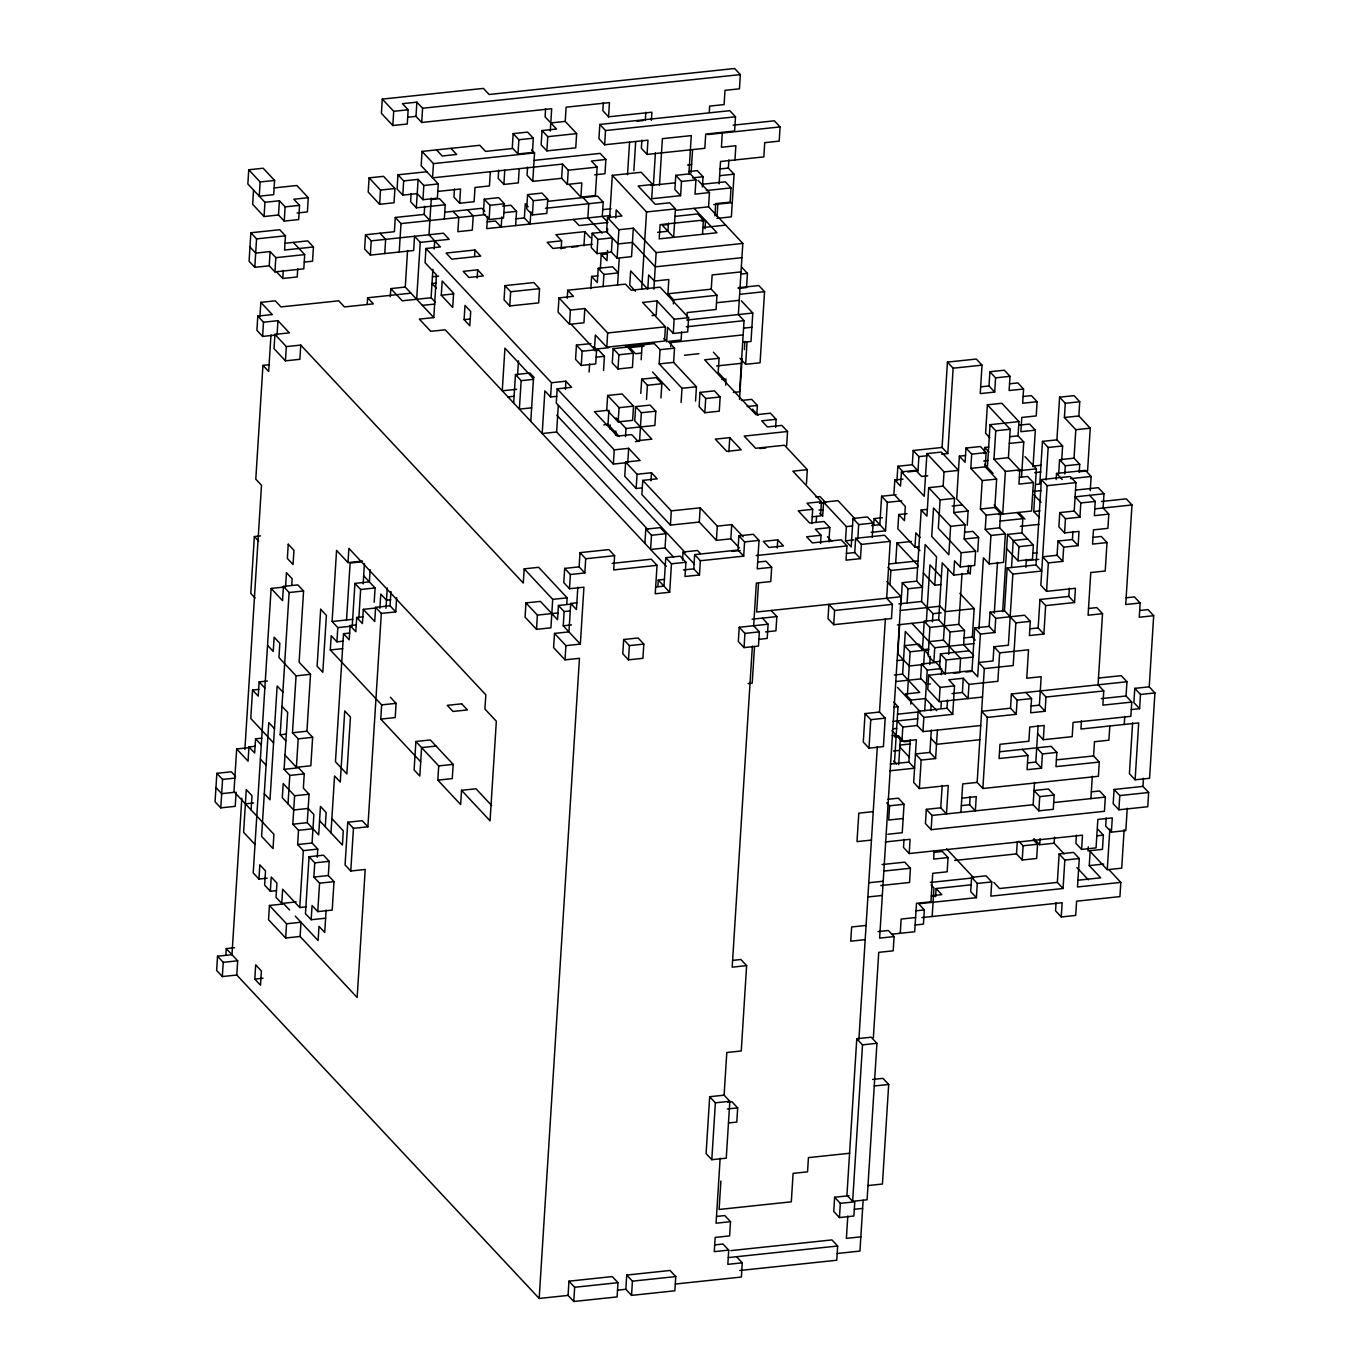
<?xml version="1.0" encoding="UTF-8"?>
<svg xmlns="http://www.w3.org/2000/svg" width="1370" height="1370" viewBox="0 0 1370 1370"><rect width="100%" height="100%" fill="white"/><g stroke="black" fill="none" stroke-linecap="round" stroke-linejoin="round"><path stroke-width="1.5" d="M248.741 169.76L260.146 181.97L259.255 196.201L273.709 194.66L274.599 180.446L263.177 168.236L248.741 169.76L247.85 183.991L264.958 202.298L264.067 216.528L278.504 214.987L284.224 221.101L298.66 219.56L299.55 205.346L293.848 199.232L308.284 197.708L307.394 211.939L297.084 213.035M235.589 776.379L231.307 771.789L216.854 773.331L215.073 801.775L220.775 807.872L235.212 806.348L236.119 792.117M304.294 262.081L312.548 261.208L313.456 246.977L284.566 250.042L285.457 235.811L279.754 229.715L250.864 232.763L249.083 261.225L254.786 267.321L269.222 265.797L274.925 271.894L303.815 268.828L304.705 254.614L293.3 242.404M253.553 190.087L252.662 204.318L264.067 216.528M220.775 807.872L222.556 779.427L216.854 773.331M254.786 267.321L256.567 238.877L250.864 232.763M241.822 798.231L231.975 954.702L217.539 956.226L216.631 970.457L222.334 976.553L236.787 975.029L539.181 1298.452L568.071 1295.404L573.773 1301.5L617.099 1296.91L617.99 1282.68L612.287 1276.583L568.961 1281.173L568.071 1295.404M257.8 316.093L256.909 330.324L262.612 336.421L277.065 334.897L277.956 320.666L263.502 322.207L257.8 316.093L272.253 314.569L260.831 302.359L275.284 300.835L280.987 306.931L338.75 300.818L344.452 306.931L373.342 303.866L367.639 297.769L410.966 293.18M259.94 316.59L260.831 302.359M222.334 976.553L223.242 962.339L217.539 956.226M249.032 747.643L236.667 748.962L233.979 791.637L273.914 834.347L273.024 848.578L261.601 836.368L268.777 722.572L274.479 728.669M262.612 336.421L263.502 322.207M225.879 954.702L226.273 948.605L234.527 947.732M269.154 364.711L262.954 365.362L255.796 479.175L261.499 485.271L244.887 749.458M269.222 265.797L270.113 251.566L255.676 253.09L249.974 246.994M260.54 535.91L254.358 536.56L250.778 593.467L255.06 598.039M270.969 334.897L268.674 371.475L262.954 365.362M274.925 271.894L275.832 257.663L270.113 251.566M278.504 214.987L279.411 200.773L264.958 202.298M255.162 746.273L248.963 746.941L248.073 761.155L236.667 748.962M258.742 689.384L252.542 690.035L250.761 718.479L273.572 742.9M274.925 334.4L274.034 348.631L285.44 360.841L299.876 359.3L300.766 345.086L286.33 346.61L274.925 334.4L289.361 332.876L277.956 320.666M236.787 975.029L237.678 960.798L226.273 948.605M284.224 221.101L285.114 206.87L279.411 200.773M297.735 268.828L297.221 276.963L282.768 278.487L283.282 270.352M251.087 809.944L251.994 795.713L246.275 789.617L243.603 832.292L255.008 844.485M261.756 738.156L255.573 738.807L254.666 753.038L248.963 746.941M267.407 681.044L259.153 681.917L258.245 696.131L252.542 690.035M291.776 584.887L292.152 578.791L286.45 572.677L285.559 586.908L271.123 588.432L253.21 872.947L258.93 879.043L267.184 878.17M285.44 360.841L286.33 346.61M258.93 879.043L259.82 864.812L265.523 870.926L264.633 885.14L270.335 891.254L276.517 890.586M254.803 979.105L255.693 964.891L261.396 970.987L260.505 985.218L254.803 979.105L263.04 978.231M284.994 755.093L296.399 767.303L310.836 765.779L312.634 737.317L306.931 731.22L310.51 674.314L299.105 662.121L303.575 590.984L297.872 584.887L283.419 586.411L282.528 600.642L271.123 588.432M289.584 910.04L283.881 903.943L269.445 905.467L268.537 919.698L285.662 938.005L300.099 936.481L357.159 997.497L365.208 869.471L350.771 871.012L345.069 864.898L347.757 822.223L362.194 820.698L367.896 826.795L353.46 828.336L347.757 822.223M270.335 891.254L271.226 877.023L276.928 883.119L276.038 897.35L281.74 903.446L296.194 901.922M285.885 740.879L280.182 734.765L289.121 592.525L283.419 586.411M288.008 803.882L289.806 775.42L284.104 769.323L287.683 712.417L281.963 706.321M281.74 903.446L282.648 889.233L299.756 907.539L305.955 906.889M296.399 767.303L298.198 738.858L292.478 732.744L296.074 675.855L278.949 657.549L279.84 643.318L274.137 637.221L273.246 651.435L267.544 645.338M285.662 938.005L286.553 923.774L269.445 905.467M299.756 907.539L303.335 850.633L297.632 844.537L298.523 830.306L292.82 824.209L294.618 795.747L283.196 783.554L282.306 797.768L293.711 809.978L308.164 808.454L313.867 814.551L312.069 842.995L317.789 849.109L317.275 857.243M284.104 769.323L298.54 767.799L304.243 773.896L303.352 788.127L309.055 794.223L307.257 822.668L318.679 834.878L320.46 806.433L326.163 812.53L325.272 826.761M300.099 936.481L301.006 922.25L286.553 923.774M311.161 919.732L312.069 905.519L317.772 911.615L332.208 910.091L334.006 881.646L328.303 875.533L329.194 861.319L323.491 855.205L309.038 856.729L305.459 913.636L311.161 919.732L325.615 918.208M317.772 911.615L319.552 883.17L313.85 877.057L314.757 862.843L309.038 856.729M420.71 761.823L380.757 719.096L381.665 704.882L330.307 649.962L331.197 635.731L336.917 641.828L343.099 641.177M336.917 641.828L337.808 627.614L332.105 621.5L336.575 550.38L347.98 562.59L362.433 561.049M429.889 220.519L424.169 214.422L395.296 217.47L394.389 231.701L365.516 234.767L364.608 248.98L370.328 255.094L413.654 250.504L414.545 236.274L420.248 242.37L416.668 299.276M369.095 177.86L368.205 192.091L379.61 204.284L394.046 202.76L394.937 188.529L383.531 176.336L369.095 177.86L380.5 190.07L379.61 204.284M326.128 910.091L324.724 932.439L319.005 926.343L318.114 940.556L295.286 916.153M330.975 832.857L334.554 775.968L340.274 782.064L344.743 710.944L350.446 717.041L346.867 773.947L335.462 761.737L343.51 633.711L349.692 633.06M347.98 562.59L348.888 548.36L485.819 694.813L484.929 709.043L496.334 721.236L490.066 820.818L461.536 790.302L475.989 788.778L491.676 805.56M346.541 619.976L350.121 563.07L362.502 561.769M367.246 303.866L367.639 297.769M370.328 255.094L371.219 240.863L365.516 234.767M709.266 112.203L709.66 106.106L724.096 104.582L724.987 90.351L739.44 88.827L740.331 74.597L734.628 68.5L489.107 94.496L483.404 88.399L382.298 99.102L381.408 113.333L392.813 125.526L407.267 124.002L408.157 109.771L402.455 103.675L416.891 102.151L422.594 108.247L421.703 122.478L551.682 108.709L550.278 131.058M356.303 624.925L350.103 625.593L349.213 639.807L343.51 633.711M370.14 569.68L369.369 581.873L354.933 583.397L352.244 626.073L337.808 627.614M362.896 616.808L356.714 617.459L355.823 631.69L350.103 625.593M358.854 617.956L360.635 589.511L354.933 583.397M363.153 583.894L364.437 563.584M384.764 253.553L385.655 239.339L379.952 233.225M392.813 125.526L393.721 111.312L382.298 99.102M375.688 608.023L363.307 609.342L362.416 623.573L356.714 617.459M350.771 871.012L353.46 828.336M390.296 296.725L390.81 288.608L405.263 287.066L433.793 317.583L419.34 319.107L430.762 331.317L445.199 329.793L666.282 566.255M426.858 171.747L397.968 174.795L397.077 189.026L402.78 195.122L417.233 193.598L422.936 199.695L437.373 198.17L438.263 183.94L421.155 165.633L422.046 151.419L479.825 145.288L485.528 151.402L512.346 148.559M374.181 602.201L375.089 587.97L363.666 575.777M375.62 607.321L381.322 613.417L395.759 611.893L390.056 605.797L375.62 607.321L374.729 621.552L363.307 609.342M399.201 252.029L400.999 223.584L395.296 217.47M402.78 195.122L403.688 180.909L397.968 174.795M379.884 608.297L380.791 594.083L386.494 600.18L390.621 599.735M367.896 826.795L381.322 613.417M405.263 287.066L407.558 250.487M411.137 193.598L410.623 201.715L416.326 207.829L445.216 204.764L444.325 218.994M421.703 122.478L416 116.364L416.891 102.151M385.98 608.314L387.265 587.987M390.056 605.797L390.964 591.566M416.326 207.829L418.124 179.367L403.688 180.909M395.759 611.893L396.666 597.663M422.936 199.695L423.827 185.481L418.124 179.367M424.169 214.422L424.683 206.288M390.399 697.244L396.101 703.341L395.211 717.572L380.757 719.096M431.293 198.17L428.981 234.75L440.404 246.942L425.95 248.484L425.06 262.697L436.465 274.908L433.793 317.583M422.046 151.419L433.468 163.612L432.56 177.843L562.539 164.075L568.259 170.188L567.351 184.402L581.805 182.878L580.897 197.109L595.351 195.567L597.132 167.123L591.429 161.026L605.865 159.485L604.975 173.716L594.666 174.812M435.386 302.325L431.105 297.752L432.903 269.291M434.187 248.98L434.684 240.846M441.277 295.235L442.185 281.004L453.59 293.214L452.699 307.445L441.277 295.235L453.658 293.933M415.898 741.495L438.708 765.899L437.818 780.129L452.271 778.588L453.162 764.374L430.334 739.954L415.898 741.495L414.1 769.94L419.802 776.037L421.6 747.592L436.037 746.068M454.463 189.009L453.949 197.126L459.652 203.239L474.106 201.698L474.996 187.484L489.433 185.943L490.34 171.73M459.652 203.239L460.56 189.009L437.852 191.406M464.105 319.638L464.995 305.424L470.698 311.521L469.807 325.752L464.105 319.638L470.287 318.987M474.602 256.087L474.979 249.991L446.106 253.056L451.809 259.153L480.699 256.087L474.979 249.991M477.154 277.956L477.668 269.822L463.214 271.363L468.917 277.459L483.37 275.935L477.668 269.822M484.278 199.198L483.37 213.412L489.09 219.525L503.526 218.001L504.417 203.77L498.714 197.657L484.278 199.198L489.981 205.294L489.09 219.525M487.514 216.426L486.761 228.619L610.54 215.518M498.68 170.188L498.183 178.323L503.886 184.419L518.322 182.895L519.213 168.664M461.536 790.302L460.645 804.533L437.818 780.129M501.831 216.94L501.197 227.095L495.495 220.998L487.24 221.871M503.886 184.419L504.776 170.205M513.168 133.626L512.277 147.857L517.98 153.954L532.416 152.43L533.307 138.199L527.604 132.102L513.168 133.626L518.87 139.723L517.98 153.954M504.948 285.628L504.057 299.842L509.76 305.955L538.65 302.89L539.54 288.676L533.838 282.562L504.948 285.628L510.65 291.724L509.76 305.955M515.634 225.57L516.541 211.34L510.822 205.243L502.567 206.117M530.841 211.853L530.087 224.046L524.367 217.933L525.275 203.719L528.118 206.767M527.57 167.14L527.056 175.257L532.759 181.371L561.649 178.305L567.351 184.402M513.664 403.02L515.462 374.575L529.899 373.034L534.18 377.606M527.604 194.608L526.697 208.839L532.416 214.936L546.853 213.412L547.743 199.181L542.04 193.084L527.604 194.608L533.307 200.705L532.416 214.936M517.586 375.055L518.494 360.841M532.759 181.371L534.557 152.909L531.697 149.861M515.462 374.575L521.165 380.672L519.367 409.116L531.748 407.815M545.602 108.709L545.089 116.827L556.494 129.037L542.058 130.561L541.15 144.792L546.87 150.888L575.742 147.84L576.65 133.609L565.228 121.399L566.118 107.185L609.444 102.596L608.554 116.81L651.88 112.22L651.366 120.355M546.87 150.888L547.76 136.675L542.058 130.561M530.789 421.326L533.461 378.651L504.931 348.134L502.259 390.81L516.696 389.285M566.769 603.93L567.163 597.834L538.633 567.317L524.196 568.841L523.289 583.072L300.766 345.086M572.865 603.93L558.429 605.471L557.521 619.685L540.414 601.379L525.96 602.903L525.07 617.134L536.492 629.344L550.928 627.82L552.709 599.358L524.196 568.841M561.649 178.305L562.539 164.075M556.768 396.307L550.586 396.957L551.476 382.727L425.95 248.484M536.492 629.344L537.382 615.113L525.96 602.903M561.135 248.946L561.649 240.812L555.929 234.715L584.819 231.65L590.521 237.763M558.977 297.872L558.087 312.103L569.492 324.296L583.945 322.772L584.836 308.541L570.399 310.082L558.977 297.872L573.431 296.348L567.728 290.234L625.491 284.121L631.193 290.217L660.083 287.169L688.613 317.686L687.706 331.9L673.269 333.424L667.567 327.327L666.676 341.558L681.113 340.034L681.626 331.9M557.179 388.84L556.288 403.054L613.349 464.087L627.785 462.546L628.676 448.332L614.24 449.857L557.179 388.84L571.632 387.299L565.913 381.202L551.476 382.727M647.924 529.642L556.631 431.995L558.292 405.589M567.214 298.369L567.728 290.234M565.416 389.337L565.913 381.202M569.492 324.296L570.399 310.082M576.924 602.783L570.725 603.451L568.944 631.895L554.49 633.419L553.6 647.65L565.005 659.861L579.459 658.319L539.181 1298.452M590.881 343.596L576.445 345.12L575.554 359.351L581.257 365.447L595.693 363.923L596.601 349.692L593.741 346.644M583.928 245.881L584.819 231.65M564.68 568.396L570.382 574.51L584.819 572.968L579.116 566.872L564.68 568.396L563.789 582.627L569.492 588.723L583.928 587.199L580.349 644.106L565.913 645.63L554.49 633.419M580.349 644.106L563.224 625.799L564.132 611.568L558.429 605.471M581.257 365.447L582.147 351.217L576.445 345.12M565.005 659.861L565.913 645.63M569.492 588.723L570.382 574.51M741.923 257.663L655.271 266.842L632.443 242.421L618.007 243.963L606.585 231.753L592.148 233.277L591.258 247.508L596.96 253.604L611.397 252.08L617.116 258.176L631.553 256.652L633.334 228.208L618.897 229.732L607.492 217.522L621.929 215.998L616.226 209.901L615.712 218.018M599.82 124.447L598.93 138.678L604.632 144.775L647.959 140.185L647.068 154.416L704.831 148.302L705.721 134.072L734.611 131.006L735.502 116.793L729.799 110.679L599.82 124.447L605.523 130.544L604.632 144.775M590.83 288.642L591.6 276.449L597.799 275.798M603.365 102.579L602.851 110.713L608.554 116.81M589.1 372.041L589.614 363.906M596.96 253.604L597.851 239.39L592.148 233.277M577.832 587.199L576.428 609.547L570.725 603.451M579.116 566.872L580.007 552.641L608.896 549.593L614.599 555.689L613.709 569.92L657.035 565.331L655.237 593.775L669.69 592.251L671.471 563.789L665.769 557.693L680.222 556.169L685.925 562.265L685.017 576.496L699.471 574.972L700.361 560.741L694.658 554.627L737.985 550.055L743.687 556.151L700.361 560.741M598.21 268.332L603.913 274.428L618.349 272.904L612.647 266.79L598.21 268.332L597.303 282.545L591.6 276.449M547.966 201.304L597.474 196.064L603.194 202.161L602.286 216.391L608.006 222.488L579.116 225.553L573.413 219.457M608.896 347.672L594.46 349.196L595.351 334.982L606.773 347.175L664.536 341.061L665.426 326.831L642.598 302.427L657.052 300.903L674.16 319.21L673.269 333.424M600.334 268.811L601.242 254.597L607.424 253.929M584.819 572.968L585.726 558.754L580.007 552.641M603.142 286.621L603.913 274.428M606.585 231.753L607.492 217.522M607.355 232.66L607.612 228.584M607.578 250.539L606.944 260.694L601.242 254.597M609.616 218.018L612.304 175.343L641.194 172.277L652.599 184.488L651.709 198.719L680.599 195.653L681.489 181.439L675.787 175.326L690.223 173.802L695.926 179.898L695.035 194.129L709.472 192.605L708.581 206.819L742.814 243.432L738.344 314.569L744.047 320.666L739.577 391.786L733.378 392.454M603.536 370.517L604.444 356.286L598.724 350.189L594.597 350.617M611.397 252.08L612.304 237.849L597.851 239.39M606.773 347.175L607.663 332.961L584.836 308.541M607.646 395.468L606.756 409.698L618.161 421.892L632.615 420.367L633.505 406.136L622.1 393.943L607.646 395.468L619.069 407.678L618.161 421.892M617.116 258.176L618.897 229.732M619.411 436.619L607.989 424.409L608.896 410.178M613.178 348.648L612.27 362.879L617.99 368.975L632.426 367.451L633.317 353.22L627.614 347.124L613.178 348.648L618.88 354.761L617.99 368.975M617.579 285.097L619.24 258.673M609.873 428.964L610.129 424.905M627.511 174.709L629.566 142.206M613.349 464.087L614.24 449.857M615.575 435.061L615.832 431.002M633.865 170.651L635.646 142.206M641.862 140.185L641.365 148.302L647.068 154.416M625.491 436.619L626.004 428.485L616.02 417.816M645.287 120.355L645.801 112.22M628.676 448.332L640.098 460.526L625.645 462.067L624.754 476.28L636.159 488.491L642.359 487.84M573.773 1301.5L574.664 1287.269L568.961 1281.173M641.691 289.173L646.537 211.956L612.304 175.343M626.004 428.485L654.894 425.436L655.785 411.205L650.082 405.109L635.646 406.633L634.738 420.864L651.863 439.171L637.427 440.695L631.707 434.598L617.271 436.122L594.443 411.719L606.824 410.401M641.16 359.813L642.05 345.6M623.675 639.516L622.785 653.73L628.487 659.843L642.924 658.302L643.831 644.088L638.112 637.975L623.675 639.516L629.378 645.612L628.487 659.843M653.37 185.395L655.408 152.875M640.8 393.395L641.708 379.165L656.144 377.64L661.847 383.737L660.956 397.968M636.159 488.491L637.067 474.26L625.645 462.067M635.646 406.633L641.348 412.73L639.55 441.191L635.423 441.619M659.467 185.395L662.395 138.661L691.285 135.596L688.853 174.213M646.503 399.492L647.411 385.261L641.708 379.165M653.867 289.19L656.162 252.611L633.334 228.208M637.067 474.26L651.503 472.736L657.206 478.832L642.77 480.373L641.879 494.587L670.392 525.104L699.282 522.056L716.407 540.362L730.844 538.821L739.406 547.983M657.052 300.903L656.162 315.117L652.034 315.562M644.893 543.376L645.784 529.145L660.237 527.621L665.94 533.718L665.049 547.949L673.595 557.093M650.99 480.87L651.503 472.736M681.096 402.54L682.003 388.309L659.175 363.906L660.066 349.675L654.363 343.579L625.473 346.627M668.44 223.122L667.926 231.239L657.617 232.335M645.784 529.145L651.486 535.242L650.596 549.473L665.049 547.949M673.372 303.934L673.629 299.859L667.926 293.762L668.817 279.531L654.38 281.055L648.661 274.959L647.77 289.19L630.662 270.883L629.755 285.097L635.474 291.211M675.787 175.326L674.896 189.557L680.599 195.653M652.599 184.488L638.163 186.012L655.271 204.318L669.724 202.794L675.427 208.908L673.629 237.352L662.224 225.142L668.423 224.492M670.683 346.61L670.94 342.534L743.156 334.897M657.891 586.137L658.268 580.041L664.467 579.39M695.549 401.016L696.439 386.785L673.612 362.382L674.519 348.151L668.8 342.038M665.769 557.693L663.988 586.137L655.733 587.011M691.114 172.671L692.518 150.323M670.392 525.104L671.3 510.873L642.77 480.373M625.833 1289.273L626.724 1275.059L670.05 1270.469L675.77 1276.566L674.862 1290.797L631.536 1295.386L625.833 1289.273L617.579 1290.146M686.918 316.624L687.175 312.565L716.065 309.5L716.955 295.269L711.253 289.173L712.143 274.942L741.033 271.894M631.536 1295.386L632.426 1281.155L626.724 1275.059M702.399 186.902L703.05 176.747L697.33 170.651L689.076 171.524M702.519 234.287L703.409 220.073L697.707 213.96L675.016 216.374M682.534 560.159L683.048 552.024L697.501 550.5L700.344 553.548M705.036 228.687L705.55 220.553L701.423 220.998M700.001 392.402L699.111 406.616L704.814 412.73L719.267 411.188L720.158 396.975L714.455 390.861L700.001 392.402L705.721 398.499L704.814 412.73M714.934 215.861L715.688 203.668L730.141 202.143L731.032 187.913L725.329 181.816L702.639 184.214M699.471 574.972L693.768 568.858L694.658 554.627M717.058 216.357L717.829 204.164M719.113 183.837L720.517 161.489L763.843 156.899L764.734 142.668L779.188 141.144L780.078 126.913L774.375 120.817L733.104 125.184M722.298 133.027L721.408 147.258L735.861 145.734L734.954 159.947M699.282 522.056L700.173 507.825L671.3 510.873M716.938 218.378L731.374 216.854L734.063 174.178L728.361 168.082L728.874 159.947M713.376 352.176L719.079 358.272L718.188 372.503L723.891 378.599M725.638 385.193L726.031 379.096L721.904 379.524M716.407 540.362L717.298 526.131L700.173 507.825M728.874 451.843L729.782 437.629L715.328 439.153L726.751 451.364L741.187 449.822L729.782 437.629M730.844 538.821L731.734 524.607L717.298 526.131M739.509 399.355L742.06 358.717M741.735 267.253L747.438 273.366L746.547 287.58L738.293 288.453M744.389 349.607L744.903 341.472M738.207 287.751L758.843 285.559L764.546 291.673L760.076 362.793L745.64 364.317L747.044 341.969M741.375 300.835L752.781 313.028L751 341.49L742.745 342.363M737.985 550.055L738.875 535.824L753.329 534.3L759.031 540.396L757.233 568.841L771.67 567.317L770.779 581.548L756.343 583.072L753.654 625.747L759.357 631.844L758.466 646.075L744.03 647.599L738.327 641.503L739.218 627.272L768.09 624.223L767.2 638.437L758.946 639.31M724.113 1095.178L709.677 1096.702L706.098 1153.608L711.801 1159.705L726.254 1158.181L729.833 1101.274L724.113 1095.178L726.802 1052.503L741.256 1050.978L746.616 965.627L740.913 959.514L732.659 960.387M743.687 556.151L744.578 541.921L738.875 535.824M756.874 413.603L757.387 405.469L751.685 399.372L741.375 400.451M711.801 1159.705L715.38 1102.816L709.677 1096.702M744.03 647.599L744.92 633.385L739.218 627.272M720.158 1158.181L716.065 1223.204L730.501 1221.68L729.611 1235.894L715.174 1237.435L714.284 1251.649L728.72 1250.125L727.83 1264.356L742.266 1262.815L741.375 1277.045L675.359 1284.032M752.37 646.075L732.179 967.151L746.616 965.627M720.894 1181.026L719.096 1209.47L791.312 1201.815L793.093 1173.371L807.546 1171.847L808.437 1157.616L849.708 1153.249M754.51 646.554L752.216 683.133L748.088 683.579M758.483 583.569L756.685 612.013L901.118 596.721L879.626 938.125L894.079 936.6L893.171 950.814L878.735 952.356L873.358 1037.707M775.625 427.423L776.139 419.306L770.437 413.192L755.983 414.733L704.642 359.813L719.079 358.272M727.83 1102.199L731.957 1101.771L737.676 1107.868L736.769 1122.099L728.515 1122.972M777.235 547.983L777.732 539.848L763.296 541.373L768.998 547.486L783.452 545.945L777.732 539.848M786.654 445.729L787.544 431.499L781.842 425.402L767.405 426.926L761.686 420.83L776.139 419.306M771.122 610.489L776.841 616.586L775.934 630.817L765.624 631.895M806.451 483.867L807.341 469.653L784.513 445.233L755.623 448.298L744.218 436.088L787.544 431.499M811.793 523.546L812.684 509.315L806.981 503.218L821.418 501.694L820.527 515.908L812.273 516.781M816.195 522.501L816.571 516.404M820.562 543.393L821.075 535.259L815.356 529.163L829.809 527.621L828.901 541.852M855.12 518.956L837.995 500.649L823.558 502.173L822.668 516.404L819.808 513.356M833.713 624.686L834.604 610.472L828.901 604.358L828.011 618.589L833.713 624.686L891.476 618.572L892.367 604.358L886.664 598.245L890.243 541.356L884.54 535.242L855.651 538.307L854.76 552.538L860.463 558.635L846.026 560.159L846.917 545.928L841.214 539.831L812.324 542.897L806.622 536.783L821.075 535.259M872.228 537.263L873.135 523.049L867.433 516.935L852.979 518.476L851.198 546.921L845.495 540.825L846.386 526.594L823.558 502.173M857.791 538.804L858.682 524.573L852.979 518.476M860.463 558.635L861.37 544.404L855.651 538.307M873.735 524.693L874.128 518.596L882.383 517.723M834.638 1197.243L833.748 1211.457L839.45 1217.57L853.887 1216.029L854.777 1201.815L840.341 1203.339L834.638 1197.243L849.075 1195.702M879.506 712.058L865.069 713.582L863.271 742.026L868.974 748.14L883.427 746.599L885.208 718.154L879.506 712.058L885.397 618.572M896.066 494.724L881.612 496.248L879.831 524.693L871.577 525.566M730.861 1250.622L831.95 1239.918L837.652 1246.015L836.762 1260.246L739.8 1270.504M839.45 1217.57L840.341 1203.339M868.974 748.14L870.772 719.678L865.069 713.582M871.097 532.331L885.534 530.806L887.332 502.345L881.612 496.248M856.781 1038.734L846.934 1195.222L852.654 1201.319L867.09 1199.795L876.937 1043.306L871.234 1037.21L856.781 1038.734L862.501 1044.848L852.654 1201.319M847.807 1216.029L846.386 1238.377L860.839 1236.853M858.921 1039.231L877.331 746.599M903.07 479.123L894.815 479.997L893.925 494.228L905.33 506.438L904.44 520.651L898.737 514.555L906.991 513.681M889.986 584.699L890.877 570.468L888.034 567.42M896.956 480.493L897.847 466.262L912.3 464.738L918.003 470.835L907.676 471.931M895.672 563.327L896.939 542.999L911.393 541.475M898.737 514.555L897.847 528.786L914.954 547.092L919.082 546.647M927.764 475.801L921.565 476.452L915.862 470.355L901.426 471.879L900.518 486.11L894.815 479.997M863.134 1200.274L859.949 1251.084L837.241 1253.482M899.611 625.354L897.812 653.798L909.235 666.008L923.671 664.484L924.562 650.253M900.895 605.026L902.299 582.678L916.736 581.154L922.438 587.25L908.002 588.775L902.299 582.678M886.75 802.751L889.592 805.8L888.702 820.031L903.155 818.506M912.3 464.738L913.191 450.507L942.08 447.459L947.783 453.556L941.584 454.206M894.422 763.621L898.001 706.714L893.719 702.142M910.759 704.129L911.016 700.07L905.296 693.973L919.75 692.432L902.625 674.126L905.313 631.45L922.438 649.757L928.62 649.106M907.111 603.005L908.002 588.775M898.686 764.597L900.364 738.19M918.003 470.835L918.893 456.621L913.191 450.507M942.183 785.455L940.762 807.803L946.482 813.917L948.263 785.455L919.373 788.521L913.67 782.424L916.359 739.749L901.922 741.273L902.813 727.042L897.11 720.945M914.954 547.092L915.845 532.861L920.126 537.434M907.437 694.453L910.125 651.778L904.423 645.681L918.859 644.157L928.843 654.826M916.736 581.154L921.205 510.017L927.404 509.366M888.017 799.275L898.343 798.179L904.046 804.276L902.248 832.72L887.811 834.261M926.925 453.607L944.05 471.914L958.486 470.389L941.361 452.083L926.925 453.607L924.236 496.282L901.426 471.879M872.673 1079.44L882.982 1078.361L888.685 1084.458L882.434 1184.04L867.981 1185.564M904.012 839.313L903.498 847.448L909.2 853.544L1082.505 835.186L1081.615 849.417L1096.051 847.893L1097.85 819.431L1112.286 817.907L1111.395 832.138L1125.832 830.614L1127.236 808.249M889.815 770.813L914.578 768.193L908.858 762.097L910.262 739.731M900.261 933.278L901.152 919.064L915.605 917.523M932.439 621.809L932.953 613.674L921.548 601.481L925.127 544.575L936.532 556.785L934.751 585.23L940.933 584.579M968.607 565.433L968.093 573.568L953.657 575.092L954.547 560.861L960.25 566.957L974.704 565.433L975.594 551.219L964.189 539.009L965.079 524.779L953.657 512.568L954.565 498.355L943.142 486.144L928.706 487.669L926.925 516.13L921.205 510.017M909.2 853.544L910.091 839.313L885.328 841.951M980.732 725.501L922.952 731.614L917.249 725.518L918.157 711.287L947.03 708.239L952.732 714.335L923.86 717.4L918.157 711.287M940.265 667.036L935.984 662.463L921.53 663.988L920.64 678.218L926.343 684.315L930.47 683.887M922.438 649.757L924.219 621.312L938.655 619.788L950.078 631.981L948.674 654.346M882.04 864.556L904.731 862.158L910.433 868.255L909.543 882.486L880.653 885.551M919.373 788.521L921.171 760.076L915.468 753.962L929.905 752.438L935.607 758.535L921.171 760.076M922.952 731.614L923.86 717.4M924.682 710.739L927.25 670.084L921.53 663.988M924.219 621.312L929.922 627.409L928.141 655.87L933.843 661.967L940.025 661.316M942.08 447.459L947.441 362.108L976.33 359.043L982.033 365.156L980.235 393.601L994.688 392.077L995.579 377.846L989.876 371.75L1004.313 370.208L1010.015 376.322L1009.125 390.536L1023.561 389.011L1022.671 403.242L1037.124 401.701L1036.217 415.932L1021.78 417.456L1020.89 431.687L1035.326 430.163L1033.031 466.742M980.389 634.053L994.843 632.529L989.123 626.415L974.686 627.957L980.389 634.053L977.7 676.729L971.998 670.632L928.672 675.204L927.781 689.435L939.186 701.645L982.513 697.056M929.768 664.484L930.281 656.35M928.706 487.669L940.111 499.879L938.33 528.323L961.158 552.744L960.25 566.957M943.142 486.144L944.05 471.914M930.778 710.739L931.155 704.642M933.843 661.967L934.734 647.736L911.923 623.333M947.783 453.556L953.143 368.205L947.441 362.108M940.762 807.803L926.325 809.345L925.435 823.558L931.138 829.672L1104.443 811.314L1105.333 797.083L1099.63 790.987L1091.376 791.86M929.905 752.438L931.309 730.09M938.655 619.788L942.252 562.882L953.657 575.092M1056.064 902.727L1055.551 910.844L1061.253 916.958L1075.707 915.417L1076.597 901.203L1119.924 896.614L1120.814 882.383L1077.488 886.972L1079.286 858.528L1073.583 852.414L1059.13 853.955L1064.832 860.052L1063.052 888.496L990.835 896.151L991.743 881.92L986.023 875.824L971.587 877.348L977.289 883.462L976.399 897.675L918.636 903.789L924.339 909.903L923.431 924.116L915.194 924.99M940.436 653.85L939.546 668.063L945.249 674.177L946.156 659.946L940.436 653.85L969.326 650.784M931.138 829.672L932.028 815.441L926.325 809.345M935.607 758.535L937.405 730.09M939.186 701.645L940.094 687.415L928.672 675.204M941.293 674.656L941.687 668.56L927.25 670.084M953.503 673.304L959.702 672.653L960.593 658.422L943.468 640.115L947.954 568.978M950.626 526.303L948.845 554.764L931.72 536.458L933.518 507.996L950.626 526.303L965.079 524.779M940.95 708.221L941.327 702.125M934.135 850.976L933.621 859.093L948.057 857.569L947.167 871.799L932.73 873.324L930.932 901.768L916.496 903.309L914.698 931.754L892.007 934.152M965.576 455.508L959.377 456.159L956.688 498.834L968.111 511.044L967.22 525.275M932.182 916.496L933.963 888.034L931.12 884.986M947.03 708.239L947.543 700.104M935.59 896.665L936.104 888.531L971.176 884.814M978.968 628.933L983.437 557.813L989.14 563.909L1003.576 562.385L1005.375 533.923L999.672 527.827L1000.562 513.596L994.86 507.499L996.641 479.055L985.236 466.845L986.126 452.614L980.423 446.517L965.987 448.041L965.079 462.272L959.377 456.159M952.732 714.335L954.53 685.89L948.828 679.777L963.264 678.253L968.967 684.366L968.076 698.58L962.374 692.484L963.264 678.253M973.608 655.357L963.624 644.688L964.514 630.457L958.812 624.36L962.014 573.55M989.14 563.909L990.938 535.464L985.218 529.351L986.126 515.137L980.406 509.024L982.204 480.579L970.799 468.369L971.69 454.155L965.987 448.041M970.748 565.93L970.234 574.047L967.374 570.999M960.918 812.393L962.699 783.931L977.153 782.407L982.855 788.503L1098.397 776.276L1099.288 762.045L1093.585 755.949L1094.476 741.718L1108.912 740.194L1109.82 725.963M975.217 640.098L972.357 637.05L974.156 608.605L959.89 593.347M977.735 551.699L978.625 537.485L972.923 531.372L964.668 532.245M984.311 453.59L984.705 447.493L988.815 447.065M1021.575 476.469L1023.75 441.928L1018.047 435.831L1018.938 421.6L1001.83 403.294L987.376 404.818L985.595 433.28L989.876 437.852M994.688 392.077L988.986 385.963L989.876 371.75M971.998 670.632L974.686 627.957M987.376 467.341L990.048 424.666L1018.938 421.6M961.808 798.162L976.262 796.638L975.354 810.852L969.652 804.755L970.165 796.621M994.14 504.931L1002.703 514.092L1005.375 471.417L993.969 459.207L995.767 430.762L990.048 424.666M977.153 782.407L984.311 668.611L978.608 662.498L993.044 660.974L993.935 646.743L1008.389 645.219L1012.858 574.098L1007.155 567.985L1036.028 564.937L1041.748 571.033L1012.858 574.098M971.587 877.348L970.696 891.579L976.399 897.675M989.123 626.415L990.03 612.202L1004.467 610.66L1015.872 622.87L1013.201 665.546L984.311 668.611M982.855 788.503L987.325 717.383L981.622 711.287L1010.512 708.221L1016.215 714.318L987.325 717.383M994.295 613.178L997.497 562.368M994.843 632.529L995.733 618.298L990.03 612.202M998.576 514.521L1031.576 511.027L1033.374 482.582L1018.938 484.107L1019.828 469.893L1008.406 457.683L1010.204 429.238L987.376 404.818M993.935 646.743L999.638 652.856L997.857 681.301L968.967 684.366M1002.652 611.636L1007.515 534.42L1021.951 532.896L1033.357 545.089L1032.466 559.32L1018.03 560.844L1006.607 548.651M1004.467 610.66L1007.155 567.985M1011.557 566.94L1013.218 540.516L1027.654 538.992M1018.03 560.844L1018.92 546.63L1007.515 534.42M1010.512 708.221L1011.403 693.991L1126.945 681.763L1126.054 695.994L1131.757 702.091L1130.849 716.322L1073.087 722.435L1072.196 736.649L1043.306 739.714L1037.604 733.618M1021.951 532.896L1022.842 518.665L1017.139 512.568M1016.215 714.318L1017.105 700.104L1011.403 693.991M1025.873 567.437L1026.37 559.32M1039.419 517.62L1033.716 511.524L1036.405 468.848L1025 456.638M995.733 618.298L1024.623 615.233L1030.326 621.346L1029.418 635.56L1043.871 634.036L1045.652 605.591L1039.95 599.478L1068.84 596.429L1074.542 602.526L1045.652 605.591M1033.271 839.673L1037.552 844.262L1036.662 858.476L1022.208 860.017L1016.506 853.904L1017.276 841.711M1061.716 460.183L1062.606 445.952L1056.904 439.856L1042.467 441.38L1039.779 484.055L1035.651 484.5M1036.028 564.937L1041.405 479.586L1070.295 476.52L1075.998 482.617L1074.2 511.078L1079.92 517.175L1065.466 518.699L1059.764 512.603L1074.2 511.078M1022.26 749.373L1027.979 755.469L1027.072 769.7L1041.525 768.159L1042.416 753.945L1036.713 747.832M1025.839 692.466L1031.559 698.563L1030.651 712.794L1045.104 711.27L1045.995 697.039L1040.292 690.942M1022.208 860.017L1023.116 845.787L1018.835 841.214M1046.132 479.997L1048.17 447.476L1042.467 441.38M1043.871 634.036L1038.169 627.939L1039.95 599.478M1041.405 479.586L1047.108 485.682L1040.84 585.264L1046.56 591.361L1075.433 588.295L1074.542 602.526M1038.837 810.834L1039.727 796.621L1034.025 790.507L1048.461 788.983L1054.164 795.079L1053.273 809.31L1038.837 810.834L1033.134 804.738L1034.538 782.39M1041.525 768.159L1035.806 762.062L1038.118 725.483M1045.104 711.27L1039.385 705.156L1041.183 676.712L1026.746 678.236L1028.527 649.791L999.638 652.856M1046.56 591.361L1048.341 562.916L1042.639 556.802L1057.075 555.278L1062.777 561.375L1048.341 562.916M1056.904 439.856L1059.592 397.18L1074.029 395.639L1079.748 401.752L1078.841 415.966L1090.263 428.176L1087.574 470.852L1079.32 471.725M1056.167 479.517L1056.544 473.421L1085.434 470.355L1091.136 476.469L1090.246 490.683M1058.685 473.917L1059.575 459.686L1074.029 458.162L1079.731 464.259L1079.217 472.393M1043.306 739.714L1044.197 725.483L1029.761 727.025L1028.87 741.238L999.98 744.304L999.09 758.535L1027.979 755.469M1074.029 458.162L1075.81 429.7L1064.404 417.507L1065.295 403.277L1059.592 397.18M1057.075 555.278L1057.982 541.047L1072.419 539.523L1078.121 545.62L1063.685 547.161L1057.982 541.047M1059.764 512.603L1058.873 526.833L1064.576 532.93L1079.012 531.406L1078.121 545.62M1064.113 853.904L1054.129 843.218L1039.693 844.742L1040.07 838.645M1064.781 473.917L1065.295 465.783L1059.575 459.686M1062.777 561.375L1063.685 547.161M1064.576 532.93L1065.466 518.699M999.569 751.77L1051.15 746.308L1056.852 752.404L1055.962 766.635L1099.288 762.045M1068.84 596.429L1069.353 588.295M1072.419 539.523L1072.933 531.389M1054.129 843.218L1054.523 837.121M1079.92 517.175L1080.81 502.944L1075.107 496.848L1103.98 493.782L1103.09 508.013L1108.792 514.11L1107.902 528.34L1093.466 529.865L1092.558 544.096L1107.011 542.571L1105.213 571.016L1090.777 572.54L1088.088 615.216L1102.525 613.692L1098.055 684.812L1103.758 690.925L1102.867 705.139L1131.757 702.091M1063.052 888.496L1057.349 882.4L1059.13 853.955M1061.253 916.958L1062.161 902.727L921.856 917.592M1081.444 720.894L1080.93 729.028L1138.693 722.915L1135.113 779.804L1149.567 778.28L1154.927 692.929L1149.225 686.832L1153.694 615.695L1147.991 609.599L1139.737 610.472M1089.544 495.323L1095.246 501.42L1094.356 515.651L1108.792 514.11M1076.409 835.186L1075.912 843.321L1081.615 849.417M1090.897 798.624L1092.301 776.259M1088.277 846.831L1088.02 850.89L1102.456 849.366L1103.364 835.135L1097.644 829.038M1077.985 880.225L1100.675 877.81L1089.253 865.6L1090.16 851.386L1107.268 869.693L1121.722 868.169L1124.136 829.552M1106.189 817.907L1105.693 826.024L1111.395 832.138M1107.268 869.693L1109.837 829.055M1142.957 786.397L1114.084 789.462L1113.176 803.693L1118.879 809.79L1147.769 806.724L1148.659 792.511L1142.957 786.397L1143.47 778.28M1101.514 501.471L1126.277 498.851L1131.98 504.965L1125.712 604.53L1140.148 603.005L1139.258 617.236L1153.694 615.695M1118.879 809.79L1119.787 795.559L1114.084 789.462M1124.256 724.439L1124.77 716.304M1132.613 722.898L1129.411 773.707L1135.113 779.804M1149.225 686.832L1134.788 688.356L1133.88 702.587L1139.6 708.684L1131.346 709.557M1139.6 708.684L1140.491 694.453L1134.788 688.356M393.721 111.312L408.157 109.771M422.594 108.247L740.331 74.597M407.746 117.238L416 116.364M550.791 122.94L565.228 121.399M637.033 121.228L643.215 120.577M518.87 139.723L533.307 138.199M547.76 136.675L576.65 133.609M605.523 130.544L735.502 116.793M260.146 181.97L274.599 180.446M433.468 163.612L534.557 152.909M707.862 134.568L780.078 126.913M274.188 187.913L296.879 185.498L308.284 197.708M534.146 160.376L600.163 153.389L605.865 159.485M380.5 190.07L394.937 188.529M423.827 185.481L438.263 183.94M568.259 170.188L597.132 167.123M285.114 206.87L299.55 205.346M687.5 164.982L691.627 164.537M431.259 199.54L439.513 198.667L445.216 204.764M720.106 168.955L728.361 168.082M692.723 177.843L703.05 176.747M719.627 175.702L734.063 174.178M681.489 181.439L695.926 179.898M650.613 185.412L675.376 182.792M489.981 205.294L504.417 203.77M533.307 200.705L547.743 199.181M444.805 212.23L481.949 208.291L484.792 211.357M706.269 190.533L731.032 187.913M256.567 238.877L285.457 235.811M400.999 223.584L485.579 214.628M504.16 212.658L516.541 211.34M545.414 208.291L603.194 202.161M285.046 243.278L307.736 240.88L313.456 246.977M516.13 218.806L524.367 217.933M602.783 209.627L611.037 208.754M371.219 240.863L443.435 233.208L449.137 239.322L420.248 242.37M713.701 204.592L732.265 202.623M646.537 211.956L675.427 208.908M675.581 210.312L708.581 206.819M275.832 257.663L304.705 254.614M703.409 220.073L660.083 224.646L659.193 238.877L716.972 232.763L694.145 208.36M561.649 240.812L547.195 242.353L552.898 248.45L592.097 244.305M702.998 227.54L725.706 225.125M561.238 248.278L565.348 247.85M571.547 247.199L577.729 246.531M656.162 252.611L742.814 243.432M432.492 276.757L438.674 276.106M436.139 283.093L432.012 283.522L436.294 288.094M431.105 297.752L402.232 300.801L390.81 288.608M510.65 291.724L539.54 288.676M422.371 305.373L434.752 304.072M741.238 274.017L747.438 273.366M667.926 293.762L711.253 289.173M673.629 299.859L716.955 295.269M739.8 294.293L764.546 291.673M716.544 302.736L739.235 300.338M674.16 319.21L688.613 317.686M686.764 320.032L752.781 313.028M607.663 332.961L665.426 326.831M686.284 326.779L744.047 320.666M743.636 328.132L751.89 327.259M582.147 351.217L596.601 349.692M644.191 346.079L629.755 347.62L635.457 353.717L641.639 353.066M660.066 349.675L674.519 348.151M596.19 357.159L604.444 356.286M618.88 354.761L633.317 353.22M684.486 355.241L698.94 353.7M659.175 363.906L673.612 362.382M521.165 380.672L533.546 379.353M716.613 365.961L741.358 363.341M507.962 396.923L514.144 396.255M647.411 385.261L661.847 383.737M682.003 388.309L696.439 386.785M953.143 368.205L982.033 365.156M619.069 407.678L633.505 406.136M705.721 398.499L720.158 396.975M641.348 412.73L655.785 411.205M995.579 377.846L1010.015 376.322M747.078 406.565L757.387 405.469M603.862 424.854L607.989 424.409M980.732 386.837L988.986 385.963M1009.604 383.788L1017.859 382.915L1023.561 389.011M556.631 431.995L542.195 433.536L544.883 390.861L550.586 396.957M1023.15 396.478L1031.404 395.605L1037.124 401.701M1065.295 403.277L1079.748 401.752M759.836 448.572L766.018 447.921M1064.404 417.507L1078.841 415.966M1019.297 425.145L1029.623 424.049L1035.326 430.163M995.767 430.762L1010.204 429.238M1009.793 436.705L1018.047 435.831M1075.81 429.7L1090.263 428.176M1009.313 443.452L1023.75 441.928M918.893 456.621L927.147 455.748M807.341 469.653L792.887 471.177L821.418 501.694M971.69 454.155L986.126 452.614M1048.17 447.476L1062.606 445.952M993.969 459.207L1008.406 457.683M983.729 461.005L987.856 460.577M970.799 468.369L985.236 466.845M1033.117 466.074L1041.371 465.201M1005.375 471.417L1019.828 469.893M1017.841 470.818L1036.405 468.848M1065.295 465.783L1079.731 464.259M1034.71 472.616L1040.892 471.965M815.869 497.002L819.996 496.574L825.699 502.67L819.5 503.321M982.204 480.579L996.641 479.055M1019.417 477.359L1027.671 476.486L1033.374 482.582M1070.501 478.644L1091.136 476.469M812.684 509.315L798.248 510.856L809.653 523.049L824.106 521.525L829.809 527.621M887.332 502.345L901.768 500.821M1047.108 485.682L1075.998 482.617M819.02 510.085L823.147 509.657M940.111 499.879L954.565 498.355M1033.1 491.47L1041.354 490.597M1075.587 490.083L1098.278 487.686L1103.98 493.782M651.486 535.242L665.94 533.718M952.082 506.044L962.408 504.948M980.406 509.024L994.86 507.499M953.657 512.568L968.111 511.044M858.682 524.573L873.135 523.049M846.386 526.594L852.568 525.943M1080.81 502.944L1095.246 501.42M986.126 515.137L1000.562 513.596M585.726 558.754L614.599 555.689M744.578 541.921L759.031 540.396M1033.716 511.524L1039.916 510.873M289.121 592.525L303.575 590.984M1094.836 508.887L1131.98 504.965M1000.151 521.062L1022.842 518.665M360.635 589.511L375.089 587.97M612.133 563.378L651.332 559.217L657.035 565.331M731.871 551.408L740.125 550.534M845.495 540.825L853.733 539.934M985.218 529.351L999.672 527.827M1020.376 526.354L1038.939 524.385M671.471 563.789L685.925 562.265M756.137 555.552L846.917 545.928M861.37 544.404L890.243 541.356M990.938 535.464L1005.375 533.923M964.189 539.009L978.625 537.485M683.442 569.954L693.768 568.858M757.713 562.094L765.967 561.221L771.67 567.317M846.506 553.412L854.76 552.538M1093.054 537.331L1101.309 536.458L1107.011 542.571M961.158 552.744L975.594 551.219M1018.92 546.63L1033.357 545.089M332.105 621.5L352.724 619.326M552.709 599.358L567.163 597.834M889.301 563.943L918.191 560.878M1033.031 553.274L1037.159 552.829M890.877 570.468L917.712 567.642M1026.353 560.69L1038.734 559.371M564.132 611.568L570.314 610.917M537.382 615.113L558.018 612.938M330.307 649.962L342.688 648.644M563.224 625.799L571.478 624.925M752.079 619.206L776.841 616.586M834.604 610.472L892.367 604.358M898.857 603.879L921.548 601.481M900.432 610.421L939.632 606.276M296.074 675.855L310.51 674.314M974.156 608.605L945.266 611.654L939.563 605.557M629.378 645.612L643.831 644.088M744.92 633.385L759.357 631.844M932.953 613.674L941.207 612.801M1126.191 597.782L1134.446 596.909L1140.148 603.005M897.47 624.857L926.36 621.809L929.939 564.902L941.344 577.112M1088.568 608.468L1096.822 607.595L1102.525 613.692M929.922 627.409L958.812 624.36M1015.872 622.87L1030.326 621.346M950.078 631.981L964.514 630.457M1029.915 628.813L1038.169 627.939M929.031 641.639L943.468 640.115M964.103 637.923L972.357 637.05M381.665 704.882L396.101 703.341M934.734 647.736L973.933 643.592M910.125 651.778L928.689 649.825M897.333 660.563L903.532 659.912M946.156 659.946L972.974 657.103M292.478 732.744L306.931 731.22M280.182 734.765L286.364 734.115M894.37 674.999L902.625 674.126M298.198 738.858L312.634 737.317M965.884 671.985L972.083 671.334M895.963 681.541L920.708 678.921M940.094 687.415L954.53 685.89M952.047 693.58L962.374 692.484M1098.534 678.064L1121.242 675.667L1126.945 681.763M911.016 700.07L925.452 698.546L936.857 710.739M893.874 707.16L898.001 706.714M222.556 779.427L234.938 778.109M289.806 775.42L304.243 773.896M1017.105 700.104L1031.559 698.563M1045.995 697.039L1103.758 690.925M897.59 714.181L918.225 712.006M870.772 719.678L885.208 718.154M438.708 765.899L453.162 764.374M1031.148 706.029L1039.385 705.156M1101.292 698.614L1126.054 695.994M1140.491 694.453L1154.927 692.929M892.983 721.391L917.746 718.753M234.047 792.339L221.666 793.658L215.963 787.544M902.813 727.042L917.249 725.518M892.572 728.857L896.699 728.412M294.618 795.747L309.055 794.223M245.384 803.83L253.638 802.957M892.093 735.604L896.22 735.176M894.302 736.803L898.429 736.375M910.245 741.101L904.046 741.769L898.343 735.656M900.21 745.04L910.536 743.944M979.841 739.731L936.515 744.321L930.795 738.207M893.394 751.034L899.593 750.383M292.82 824.209L307.257 822.668M890.294 764.066L908.858 762.097M298.523 830.306L312.976 828.781M1042.416 753.945L1056.852 752.404M1027.568 762.936L1035.806 762.062M1056.441 759.87L1093.585 755.949M297.632 844.537L312.069 842.995M303.335 850.633L317.789 849.109M314.757 862.843L329.194 861.319M889.592 805.8L904.046 804.276M873.238 811.622L858.802 813.163L857.003 841.608L871.457 840.084M1039.727 796.621L1054.164 795.079M961.397 805.628L969.652 804.755M313.85 877.057L328.303 875.533M932.028 815.441L1033.134 804.738M1053.753 802.546L1105.333 797.083M1119.787 795.559L1148.659 792.511M319.552 883.17L334.006 881.646M934.1 852.346L942.354 851.472L948.057 857.569M1097.164 835.786L1103.364 835.135M1023.116 845.787L1037.552 844.262M954.616 860.463L1016.506 853.904M883.616 871.097L910.433 868.255M1064.832 860.052L1079.286 858.528M868.768 882.76L883.205 881.218M930.401 882.434L971.655 878.067M1089.253 865.6L1103.706 864.076M223.242 962.339L237.678 960.798M977.289 883.462L991.743 881.92M867.878 896.973L882.314 895.449M931.497 895.723L941.807 894.644L936.104 888.531M1057.349 882.4L999.569 888.514L993.866 882.417M931.566 896.442L935.693 895.997M916.085 910.776L924.339 909.903M866.08 925.435L851.643 926.959L850.753 941.19L865.189 939.649M878.05 931.583L888.359 930.487L894.079 936.6M862.501 1044.848L876.937 1043.306M715.38 1102.816L729.833 1101.274M874.248 1085.982L888.685 1084.458M727.35 1108.964L737.676 1107.868M716.544 1216.44L724.798 1215.567L730.501 1221.68M854.366 1209.282L862.62 1208.409M714.763 1244.902L723.017 1244.029L728.72 1250.125M728.309 1257.591L837.652 1246.015M574.664 1287.269L617.99 1282.68M632.426 1281.155L675.77 1276.566M1056.544 473.421L1062.264 479.517M1033.905 494.741L1041.029 502.362M984.705 447.493L988.969 452.066M984.516 464.276L993.079 473.438M1019.28 513.048L1024.983 519.162M698.066 180.395L709.472 192.605M897.847 466.262L903.549 472.376M917.095 547.572L919.938 550.637M739.937 358.221L745.64 364.317M583.038 197.588L588.74 203.702L587.85 217.916L602.115 233.174M569.492 184.899L580.897 197.109M874.128 518.596L885.534 530.806M896.939 542.999L918.345 565.896M923.329 573.02L934.751 585.23M752.421 409.116L758.124 415.213M663.816 338.51L666.676 341.558M886.852 581.462L901.118 596.721M827.48 536.732L831.761 541.304M450.935 148.354L456.638 154.45L442.202 155.992L436.499 149.878M652.565 372.024L669.69 390.33M1109.409 870.19L1120.814 882.383M467.495 209.833L473.215 215.929L472.308 230.16L457.871 231.684L458.762 217.453L453.059 211.357M571.632 324.793L594.46 349.196M1076.957 867.621L1088.362 879.831M897.47 687.38L920.28 711.783M1033.99 838.645L1039.693 844.742M731.734 524.607L743.156 536.8M891.938 730.587L901.922 741.273M899.576 746.787L909.56 757.456M762.388 618.11L768.09 624.223M893.702 761.069L896.562 764.117M556.819 415.213L685.188 552.521M683.048 552.024L694.47 564.235M946.619 848.852L973.727 877.845M658.268 580.041L669.69 592.251M277.065 272.39L282.768 278.487M254.358 536.56L258.639 541.133M282.871 692.09L277.151 685.993L269.993 799.789L264.29 793.692M259.153 681.917L264.855 688.014M331.882 818.644L343.288 830.837L342.397 845.067L319.57 820.664M255.573 738.807L261.276 744.92M736.563 1256.718L742.266 1262.815M260.386 759.134L266.088 765.248M288.248 544.232L287.358 558.463L293.06 564.56L293.951 550.329L288.248 544.232M320.683 609.29L317.104 666.197L322.806 672.293L326.402 615.404L320.683 609.29M461.707 703.82L447.271 705.344L452.973 711.458L467.427 709.917L461.707 703.82"/></g></svg>
